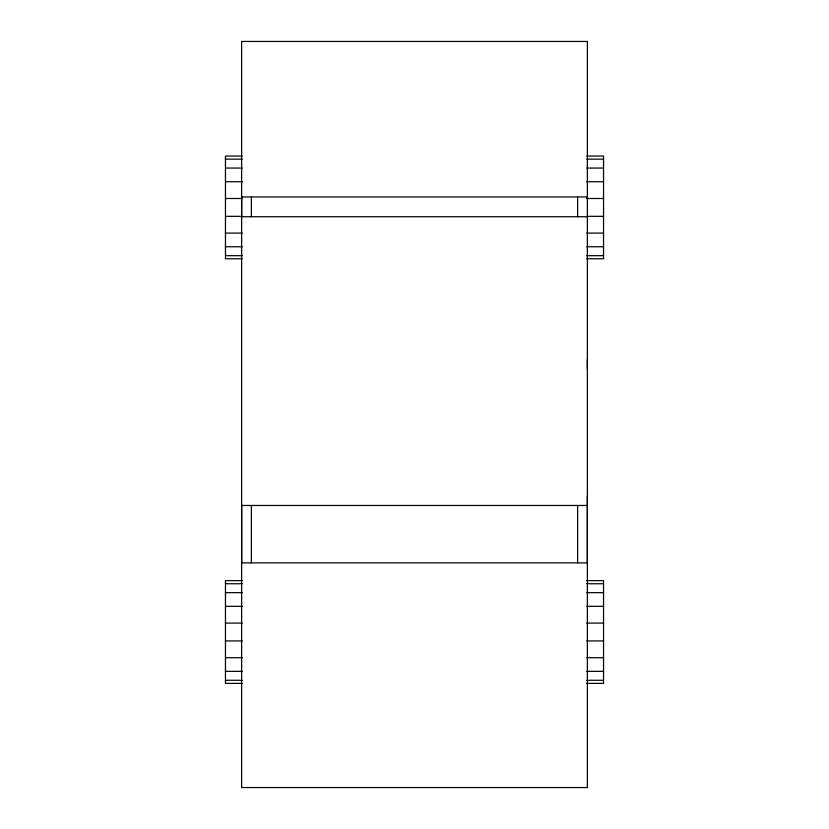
<?xml version="1.0" encoding="UTF-8"?>
<svg xmlns="http://www.w3.org/2000/svg" width="829" height="829" viewBox="0 0 829 829"><rect width="100%" height="100%" fill="white"/><g stroke="black" fill="none" stroke-linecap="round" stroke-linejoin="round"><path stroke-width="1.24" d="M577.616 216.732L577.616 196.96M242.275 156.049L225.457 156.049L225.457 258.772L242.275 258.772M586.725 156.049L603.543 156.049L603.543 258.772L586.725 258.772M225.457 159.147L242.275 159.147M586.725 159.147L603.543 159.147M225.457 168.059L242.275 168.059M586.725 168.059L603.543 168.059M225.457 181.727L242.275 181.727M586.725 181.727L603.543 181.727M587.367 196.96L241.633 196.96L241.633 562.87L587.367 562.87L587.367 495.721M225.457 198.494L242.275 198.494M586.725 198.494L603.543 198.494M225.457 216.328L242.275 216.328M586.725 216.328L603.543 216.328M587.367 216.732L241.633 216.732L241.633 41.45L587.367 41.45L587.367 787.55L241.633 787.55L241.633 505.472L587.367 505.472M225.457 233.094L242.275 233.094M586.725 233.094L603.543 233.094M225.457 246.762L242.275 246.762M586.725 246.762L603.543 246.762M225.457 255.674L242.275 255.674M586.725 255.674L603.543 255.674M242.275 580.642L225.457 580.642L225.457 683.376L242.275 683.376M586.725 580.642L603.543 580.642L603.543 683.376L586.725 683.376M225.457 583.74L242.275 583.74M586.725 583.74L603.543 583.74M225.457 592.662L242.275 592.662M586.725 592.662L603.543 592.662M225.457 606.331L242.275 606.331M586.725 606.331L603.543 606.331M225.457 623.087L242.275 623.087M586.725 623.087L603.543 623.087M225.457 640.931L242.275 640.931M586.725 640.931L603.543 640.931M225.457 657.698L242.275 657.698M586.725 657.698L603.543 657.698M225.457 671.355L242.275 671.355M586.725 671.355L603.543 671.355M225.457 680.277L242.275 680.277M586.725 680.277L603.543 680.277M587.367 359.258L587.367 368.998M577.616 505.472L577.616 562.87M251.384 196.96L251.384 216.732M251.384 505.472L251.384 562.87"/></g></svg>
